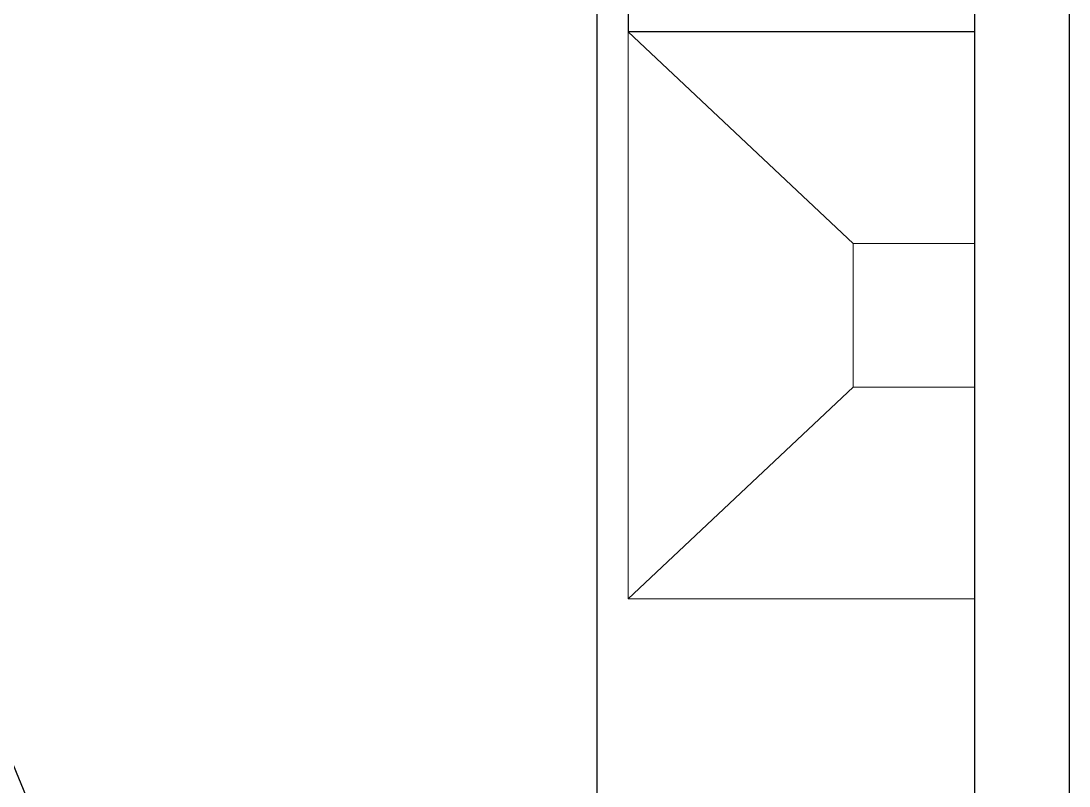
# Model space of a CAD drawing. Header units: millimetres. Extents: x -1292 to 2253, y 326 to 453.
# Drawn here: x 2097.484 to 2099.149, y 342.988 to 344.203 of the extents above; entities that cross this region are included whole.
import ezdxf

# ---------------------------------------------------------------- set-up
doc = ezdxf.new("R2010")
doc.units = ezdxf.units.MM
doc.header["$LTSCALE"] = 0.5
doc.layers.add('-HIDRO', color=8, linetype='Continuous')
doc.layers.add('Esgoto', color=5, linetype='ByLayer')

msp = doc.modelspace()

# ---------------------------------------------------------------- linework, layer by layer
at = {"layer": '-HIDRO', "ltscale": 0.05}
for p, q in [((2099.1487, 364.4712), (2099.1487, 339.4712)), ((2098.9987, 346.8212), (2098.9987, 339.9712)), ((2098.3987, 346.2212), (2098.3987, 342.6151)), ((2098.3987, 346.2212), (2098.3987, 341.7867))]:
    msp.add_line(p, q, dxfattribs=at)
at = {"layer": '-HIDRO'}
for p, q in [((2098.4487, 345.9851), (2098.4487, 344.1851)), ((2098.9987, 345.9851), (2098.9987, 344.1851)), ((2098.9987, 344.1851), (2098.4487, 344.1851))]:
    msp.add_line(p, q, dxfattribs=at)
at = {"layer": '-HIDRO', "lineweight": 5}
for p, q in [((2098.8059, 343.8492), (2098.4487, 344.1851)), ((2098.8059, 343.6211), (2098.4487, 343.2851))]:
    msp.add_line(p, q, dxfattribs=at)
for points in [[(2098.9987, 343.2851), (2098.9987, 344.1851), (2098.4487, 344.1851), (2098.4487, 343.2851)], [(2098.9987, 343.8492), (2098.9987, 343.6211), (2098.8059, 343.6211), (2098.8059, 343.8492)]]:
    msp.add_lwpolyline(points, close=True, dxfattribs=at)
at = {"layer": 'Esgoto', "color": 3}
msp.add_polyline3d([(2095.8839, 346.887, 0), (2098.5499, 340.3975, 0)], dxfattribs=at)

doc.saveas('drawing.dxf')
